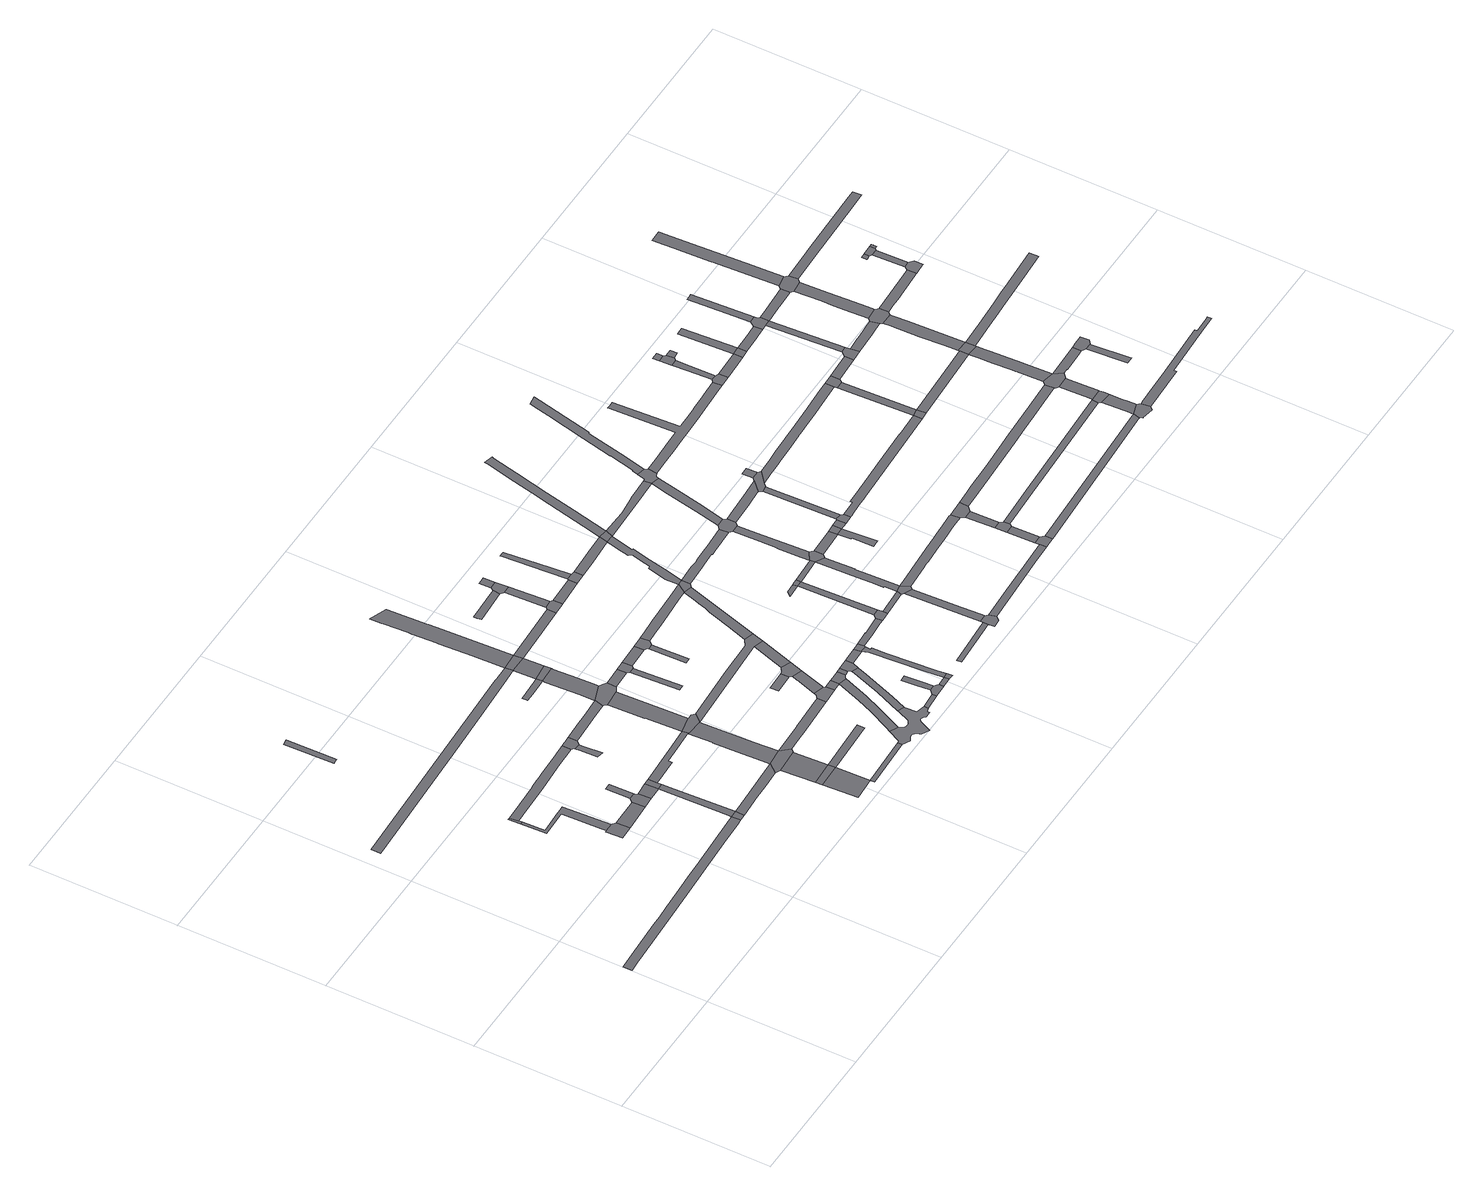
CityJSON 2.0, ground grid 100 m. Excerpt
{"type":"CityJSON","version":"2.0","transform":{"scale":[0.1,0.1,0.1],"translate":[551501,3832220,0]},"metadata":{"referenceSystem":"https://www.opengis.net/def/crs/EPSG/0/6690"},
"CityObjects":{
"road1":{"type":"Road","attributes":{"RoadStructureAttribute.sectionType":"1"},"geometry":[{"type":"MultiSurface","lod":"1","boundaries":[[[0,1,2,3,4,5,6,7,8,9,10,11,12,13,14,15,16,17,18,19,20,21,22]]]}]},
"road2":{"type":"Road","geometry":[{"type":"MultiSurface","lod":"1","boundaries":[[[23,24,25,26,27,28]]]}]},
"road3":{"type":"Road","attributes":{"RoadStructureAttribute.sectionType":"1"},"geometry":[{"type":"MultiSurface","lod":"1","boundaries":[[[29,30,31,32,26,25,33,34,35,36,37,38]]]}]},
"road4":{"type":"Road","geometry":[{"type":"MultiSurface","lod":"1","boundaries":[[[37,39,40,41,42,43,44,45,38]]]}]},
"road5":{"type":"Road","attributes":{"RoadStructureAttribute.sectionType":"1"},"geometry":[{"type":"MultiSurface","lod":"1","boundaries":[[[46,44,43,47]]]}]},
"road6":{"type":"Road","attributes":{"RoadStructureAttribute.sectionType":"1"},"geometry":[{"type":"MultiSurface","lod":"1","boundaries":[[[48,49,50,51,52]]]}]},
"road7":{"type":"Road","attributes":{"RoadStructureAttribute.sectionType":"1"},"geometry":[{"type":"MultiSurface","lod":"1","boundaries":[[[53,54,55,56,57,58,59,60,61,62,63,64,65,66,23,28,67,68,69,70,71,72]]]}]},
"road8":{"type":"Road","geometry":[{"type":"MultiSurface","lod":"1","boundaries":[[[73,74,46,47,75,76,77,78]]]}]},
"road9":{"type":"Road","geometry":[{"type":"MultiSurface","lod":"1","boundaries":[[[79,0,22,80]]]}]},
"road10":{"type":"Road","geometry":[{"type":"MultiSurface","lod":"1","boundaries":[[[81,82,83,73,78]]]}]},
"road11":{"type":"Road","attributes":{"RoadStructureAttribute.sectionType":"1"},"geometry":[{"type":"MultiSurface","lod":"1","boundaries":[[[84,85,86,87,88,89,90,91,92,93,94]]]}]},
"road12":{"type":"Road","attributes":{"RoadStructureAttribute.sectionType":"1"},"geometry":[{"type":"MultiSurface","lod":"1","boundaries":[[[95,96,97,98,0,79]]]}]},
"road13":{"type":"Road","attributes":{"RoadStructureAttribute.sectionType":"1"},"geometry":[{"type":"MultiSurface","lod":"1","boundaries":[[[99,76,75,97]]]}]},
"road14":{"type":"Road","geometry":[{"type":"MultiSurface","lod":"1","boundaries":[[[100,99,97,96,101,102]]]}]},
"road15":{"type":"Road","attributes":{"RoadStructureAttribute.sectionType":"1"},"geometry":[{"type":"MultiSurface","lod":"1","boundaries":[[[103,104,105,106,107,108,79,80,109,110,111]]]}]},
"road16":{"type":"Road","geometry":[{"type":"MultiSurface","lod":"1","boundaries":[[[112,113,114,115,116,117,118,119,120]]]}]},
"road17":{"type":"Road","geometry":[{"type":"MultiSurface","lod":"1","boundaries":[[[121,122,123,124,53,72,125,112,120,126]]]}]},
"road18":{"type":"Road","attributes":{"RoadStructureAttribute.sectionType":"1"},"geometry":[{"type":"MultiSurface","lod":"1","boundaries":[[[127,128,100,102,129,130,131,132]]]}]},
"road19":{"type":"Road","attributes":{"RoadStructureAttribute.sectionType":"1"},"geometry":[{"type":"MultiSurface","lod":"1","boundaries":[[[133,134,135,136,137]]]}]},
"road20":{"type":"Road","geometry":[{"type":"MultiSurface","lod":"1","boundaries":[[[138,139,134,133]]]}]},
"road21":{"type":"Road","attributes":{"RoadStructureAttribute.sectionType":"1"},"geometry":[{"type":"MultiSurface","lod":"1","boundaries":[[[140,141,139,138]]]}]},
"road22":{"type":"Road","geometry":[{"type":"MultiSurface","lod":"1","boundaries":[[[142,103,111,143,141,140,144]]]}]},
"road23":{"type":"Road","attributes":{"RoadStructureAttribute.sectionType":"1"},"geometry":[{"type":"MultiSurface","lod":"1","boundaries":[[[145,146,147,148,149,121,126,150,151,152]]]}]},
"road24":{"type":"Road","attributes":{"RoadStructureAttribute.sectionType":"1"},"geometry":[{"type":"MultiSurface","lod":"1","boundaries":[[[153,154,155,156,157,158,103,142,159,160]]]}]},
"road25":{"type":"Road","attributes":{"RoadStructureAttribute.sectionType":"1"},"geometry":[{"type":"MultiSurface","lod":"1","boundaries":[[[161,137,162,163]]]}]},
"road26":{"type":"Road","geometry":[{"type":"MultiSurface","lod":"1","boundaries":[[[164,165,166,127,132,153,160,167]]]}]},
"road27":{"type":"Road","attributes":{"RoadStructureAttribute.sectionType":"1"},"geometry":[{"type":"MultiSurface","lod":"1","boundaries":[[[168,169,138,133]]]}]},
"road28":{"type":"Road","attributes":{"RoadStructureAttribute.sectionType":"1"},"geometry":[{"type":"MultiSurface","lod":"1","boundaries":[[[170,171,172,173,174,175,176,177,127,166]]]}]},
"road29":{"type":"Road","geometry":[{"type":"MultiSurface","lod":"1","boundaries":[[[178,179,180,181,182,183,184,185,186,187,188]]]}]},
"road30":{"type":"Road","geometry":[{"type":"MultiSurface","lod":"1","boundaries":[[[189,190,145,152,191,192,174,173,193,194,195,196]]]}]},
"road31":{"type":"Road","attributes":{"RoadStructureAttribute.sectionType":"1"},"geometry":[{"type":"MultiSurface","lod":"1","boundaries":[[[197,198,199,200,142,144,201,202,203,204]]]}]},
"road32":{"type":"Road","attributes":{"RoadStructureAttribute.sectionType":"1"},"geometry":[{"type":"MultiSurface","lod":"1","boundaries":[[[205,206,207,208,209,188,210,211,212,145,190]]]}]},
"road33":{"type":"Road","geometry":[{"type":"MultiSurface","lod":"1","boundaries":[[[213,178,188,209]]]}]},
"road34":{"type":"Road","attributes":{"RoadStructureAttribute.sectionType":"1"},"geometry":[{"type":"MultiSurface","lod":"1","boundaries":[[[93,214,215,178,213,216,217,218]]]}]},
"road35":{"type":"Road","geometry":[{"type":"MultiSurface","lod":"1","boundaries":[[[219,94,93,218]]]}]},
"road36":{"type":"Road","attributes":{"RoadStructureAttribute.sectionType":"1"},"geometry":[{"type":"MultiSurface","lod":"1","boundaries":[[[220,221,196,195,222]]]}]},
"road37":{"type":"Road","geometry":[{"type":"MultiSurface","lod":"1","boundaries":[[[223,224,225,226,227,228,229,230,231,232,233,234,235,236,161,163,237,238,239,240,241,242,243,244,245,246,247,248,249,250,251,252,253,254,255,256,257,258,259,260,261,262,263,264,265,266,267,268,269,270]]]}]},
"road38":{"type":"Road","attributes":{"RoadStructureAttribute.sectionType":"1"},"geometry":[{"type":"MultiSurface","lod":"1","boundaries":[[[271,272,273,274,275]]]}]},
"road39":{"type":"Road","geometry":[{"type":"MultiSurface","lod":"1","boundaries":[[[276,277,220,222,275,274,278]]]}]},
"road40":{"type":"Road","attributes":{"RoadStructureAttribute.sectionType":"1"},"geometry":[{"type":"MultiSurface","lod":"1","boundaries":[[[279,280,281,282,283,284,285,286,287,288,289,290,94,219,291,292,293,294,295]]]}]},
"road41":{"type":"Road","attributes":{"RoadStructureAttribute.sectionType":"1"},"geometry":[{"type":"MultiSurface","lod":"1","boundaries":[[[296,297,298,299,235,234,300,301,302,303]]]}]},
"road42":{"type":"Road","attributes":{"RoadStructureAttribute.sectionType":"1"},"geometry":[{"type":"MultiSurface","lod":"1","boundaries":[[[304,305,306,167,160,307,308,309]]]}]},
"road43":{"type":"Road","geometry":[{"type":"MultiSurface","lod":"1","boundaries":[[[310,311,197,204,312,313,314]]]}]},
"road44":{"type":"Road","geometry":[{"type":"MultiSurface","lod":"1","boundaries":[[[315,316,317,318]]]}]},
"road45":{"type":"Road","attributes":{"RoadStructureAttribute.sectionType":"1"},"geometry":[{"type":"MultiSurface","lod":"1","boundaries":[[[319,276,278,320]]]}]},
"road46":{"type":"Road","attributes":{"RoadStructureAttribute.sectionType":"1"},"geometry":[{"type":"MultiSurface","lod":"1","boundaries":[[[321,322,323,324,310,314,325,326]]]}]},
"road47":{"type":"Road","attributes":{"RoadStructureAttribute.sectionType":"1"},"geometry":[{"type":"MultiSurface","lod":"1","boundaries":[[[327,313,312,296]]]}]},
"road48":{"type":"Road","geometry":[{"type":"MultiSurface","lod":"1","boundaries":[[[328,267,266,329]]]}]},
"road49":{"type":"Road","attributes":{"RoadStructureAttribute.sectionType":"1"},"geometry":[{"type":"MultiSurface","lod":"1","boundaries":[[[330,331,332,219,218,333,334,335,336,337]]]}]},
"road50":{"type":"Road","attributes":{"RoadStructureAttribute.sectionType":"1"},"geometry":[{"type":"MultiSurface","lod":"1","boundaries":[[[338,339,223,270,340,341,342]]]}]},
"road51":{"type":"Road","attributes":{"RoadStructureAttribute.sectionType":"1"},"geometry":[{"type":"MultiSurface","lod":"1","boundaries":[[[343,344,345,346,347]]]}]},
"road52":{"type":"Road","geometry":[{"type":"MultiSurface","lod":"1","boundaries":[[[348,349,327,296,303,350,351,352,353]]]}]},
"road53":{"type":"Road","geometry":[{"type":"MultiSurface","lod":"1","boundaries":[[[354,355,315,318,321,326,356]]]}]},
"road54":{"type":"Road","geometry":[{"type":"MultiSurface","lod":"1","boundaries":[[[357,358,319,320,359,347,346,360]]]}]},
"road55":{"type":"Road","geometry":[{"type":"MultiSurface","lod":"1","boundaries":[[[361,362,328,329,363,364]]]}]},
"road56":{"type":"Road","attributes":{"RoadStructureAttribute.sectionType":"1"},"geometry":[{"type":"MultiSurface","lod":"1","boundaries":[[[365,348,353,366]]]}]},
"road57":{"type":"Road","geometry":[{"type":"MultiSurface","lod":"1","boundaries":[[[367,368,369,370,362,361]]]}]},
"road58":{"type":"Road","geometry":[{"type":"MultiSurface","lod":"1","boundaries":[[[307,371,354,356,308]]]}]},
"road59":{"type":"Road","geometry":[{"type":"MultiSurface","lod":"1","boundaries":[[[372,373,365,366,374,375,376,377,378,338,342,379]]]}]},
"road60":{"type":"Road","attributes":{"RoadStructureAttribute.sectionType":"1"},"geometry":[{"type":"MultiSurface","lod":"1","boundaries":[[[380,364,363,381]]]}]},
"road61":{"type":"Road","attributes":{"RoadStructureAttribute.sectionType":"1"},"geometry":[{"type":"MultiSurface","lod":"1","boundaries":[[[382,383,384,385,386]]]}]},
"road62":{"type":"Road","geometry":[{"type":"MultiSurface","lod":"1","boundaries":[[[387,380,381,388]]]}]},
"road63":{"type":"Road","geometry":[{"type":"MultiSurface","lod":"1","boundaries":[[[389,390,330,337,391,392,393,394]]]}]},
"road64":{"type":"Road","attributes":{"RoadStructureAttribute.sectionType":"1"},"geometry":[{"type":"MultiSurface","lod":"1","boundaries":[[[395,396,372,379,397,398,399,400]]]}]},
"road65":{"type":"Road","attributes":{"RoadStructureAttribute.sectionType":"1"},"geometry":[{"type":"MultiSurface","lod":"1","boundaries":[[[400,401,402,380,387,403,404,405,406,407]]]}]},
"road66":{"type":"Road","attributes":{"RoadStructureAttribute.sectionType":"1"},"geometry":[{"type":"MultiSurface","lod":"1","boundaries":[[[408,409,390,389]]]}]},
"road67":{"type":"Road","geometry":[{"type":"MultiSurface","lod":"1","boundaries":[[[410,411,382,386,409,408]]]}]},
"road68":{"type":"Road","geometry":[{"type":"MultiSurface","lod":"1","boundaries":[[[412,413,395,400,407,414]]]}]},
"road69":{"type":"Road","attributes":{"RoadStructureAttribute.sectionType":"1"},"geometry":[{"type":"MultiSurface","lod":"1","boundaries":[[[415,416,417,418,419,420,357,360,421,422,423,424,425]]]}]},
"road70":{"type":"Road","geometry":[{"type":"MultiSurface","lod":"1","boundaries":[[[426,427,428,411,410]]]}]},
"road71":{"type":"Road","attributes":{"RoadStructureAttribute.sectionType":"1"},"geometry":[{"type":"MultiSurface","lod":"1","boundaries":[[[429,430,394,393,431,432]]]}]},
"road72":{"type":"Road","attributes":{"RoadStructureAttribute.sectionType":"1"},"geometry":[{"type":"MultiSurface","lod":"1","boundaries":[[[433,434,435,436,437,438,439,304,309,440]]]}]},
"road73":{"type":"Road","attributes":{"RoadStructureAttribute.sectionType":"1"},"geometry":[{"type":"MultiSurface","lod":"1","boundaries":[[[441,442,443,444,412,414,445,446,447]]]}]},
"road74":{"type":"Road","geometry":[{"type":"MultiSurface","lod":"1","boundaries":[[[448,429,432,449,450,451]]]}]},
"road75":{"type":"Road","attributes":{"RoadStructureAttribute.sectionType":"1"},"geometry":[{"type":"MultiSurface","lod":"1","boundaries":[[[452,453,454,455]]]}]},
"road76":{"type":"Road","attributes":{"RoadStructureAttribute.sectionType":"1"},"geometry":[{"type":"MultiSurface","lod":"1","boundaries":[[[456,457,458,459,460,461,448,451]]]}]},
"road77":{"type":"Road","geometry":[{"type":"MultiSurface","lod":"1","boundaries":[[[462,415,425,433,440,463]]]}]},
"road78":{"type":"Road","geometry":[{"type":"MultiSurface","lod":"1","boundaries":[[[464,465,441,447,466,467]]]}]},
"road79":{"type":"Road","attributes":{"RoadStructureAttribute.sectionType":"1"},"geometry":[{"type":"MultiSurface","lod":"1","boundaries":[[[468,469,470,465,464]]]}]},
"road80":{"type":"Road","geometry":[{"type":"MultiSurface","lod":"1","boundaries":[[[471,472,473,474,470]]]}]},
"road81":{"type":"Road","attributes":{"RoadStructureAttribute.sectionType":"1"},"geometry":[{"type":"MultiSurface","lod":"1","boundaries":[[[475,476,450,449,477,478]]]}]},
"road82":{"type":"Road","geometry":[{"type":"MultiSurface","lod":"1","boundaries":[[[479,480,452,455,481,482,483,484]]]}]},
"road83":{"type":"Road","attributes":{"RoadStructureAttribute.sectionType":"1"},"geometry":[{"type":"MultiSurface","lod":"1","boundaries":[[[485,486,487,467,466,488]]]}]},
"road84":{"type":"Road","attributes":{"RoadStructureAttribute.sectionType":"1"},"geometry":[{"type":"MultiSurface","lod":"1","boundaries":[[[489,490,491,492,493,494,495,496,497,498,499,500,478,501,502,503,504,505,506,507,508,415,462]]]}]},
"road85":{"type":"Road","geometry":[{"type":"MultiSurface","lod":"1","boundaries":[[[509,510,471,470,469]]]}]},
"road86":{"type":"Road","attributes":{"RoadStructureAttribute.sectionType":"1"},"geometry":[{"type":"MultiSurface","lod":"1","boundaries":[[[511,480,479,512,513,514,515,516]]]}]},
"road87":{"type":"Road","geometry":[{"type":"MultiSurface","lod":"1","boundaries":[[[517,485,488,511,516,518]]]}]},
"road88":{"type":"Road","attributes":{"RoadStructureAttribute.sectionType":"1"},"geometry":[{"type":"MultiSurface","lod":"1","boundaries":[[[519,520,521,522,523,524,525,462,463,526,527,528,529,530,531]]]}]},
"road89":{"type":"Road","attributes":{"RoadStructureAttribute.sectionType":"1"},"geometry":[{"type":"MultiSurface","lod":"1","boundaries":[[[532,509,469,533]]]}]},
"road90":{"type":"Road","geometry":[{"type":"MultiSurface","lod":"1","boundaries":[[[475,478,500,534]]]}]},
"road91":{"type":"Road","attributes":{"RoadStructureAttribute.sectionType":"1"},"geometry":[{"type":"MultiSurface","lod":"1","boundaries":[[[533,535,536,537,538,539,485,517,540,541,542,543]]]}]},
"road92":{"type":"Road","geometry":[{"type":"MultiSurface","lod":"1","boundaries":[[[544,545,532,533,543,546,547]]]}]},
"road93":{"type":"Road","attributes":{"RoadStructureAttribute.sectionType":"1"},"geometry":[{"type":"MultiSurface","lod":"1","boundaries":[[[548,549,550,551,552,553,554,555,556,545,544]]]}]},
"road94":{"type":"Road","attributes":{"RoadStructureAttribute.sectionType":"1"},"geometry":[{"type":"MultiSurface","lod":"1","boundaries":[[[557,558,559,560,484,483,561,562]]]}]},
"road95":{"type":"Road","attributes":{"RoadStructureAttribute.sectionType":"1"},"geometry":[{"type":"MultiSurface","lod":"1","boundaries":[[[563,564,565,566,567,568,569,570,475,534,571,572,573,574,575,576]]]}]},
"road96":{"type":"Road","attributes":{"RoadStructureAttribute.sectionType":"1"},"geometry":[{"type":"MultiSurface","lod":"1","boundaries":[[[577,547,546,578,579]]]}]},
"road97":{"type":"Road","geometry":[{"type":"MultiSurface","lod":"1","boundaries":[[[580,581,582,583,519,531,551,550,584,585]]]}]},
"road98":{"type":"Road","attributes":{"RoadStructureAttribute.sectionType":"1"},"geometry":[{"type":"MultiSurface","lod":"1","boundaries":[[[586,587,588,589,590,534,500,591,592]]]}]},
"road99":{"type":"Road","attributes":{"RoadStructureAttribute.sectionType":"1"},"geometry":[{"type":"MultiSurface","lod":"1","boundaries":[[[593,594,595,596,597,598,599,600,601,602,603,604,517,518,605,606,607,608,609,610,611,612,613]]]}]},
"road100":{"type":"Road","geometry":[{"type":"MultiSurface","lod":"1","boundaries":[[[614,615,616,617,618,619,620,579]]]}]},
"road101":{"type":"Road","geometry":[{"type":"MultiSurface","lod":"1","boundaries":[[[621,577,579,620]]]}]},
"road102":{"type":"Road","attributes":{"RoadStructureAttribute.sectionType":"1"},"geometry":[{"type":"MultiSurface","lod":"1","boundaries":[[[592,622,623,581,580,624,625,626]]]}]},
"road103":{"type":"Road","attributes":{"RoadStructureAttribute.sectionType":"1"},"geometry":[{"type":"MultiSurface","lod":"1","boundaries":[[[627,621,620,628,629]]]}]},
"road104":{"type":"Road","geometry":[{"type":"MultiSurface","lod":"1","boundaries":[[[630,627,629,631,632,633]]]}]},
"road105":{"type":"Road","attributes":{"RoadStructureAttribute.sectionType":"1"},"geometry":[{"type":"MultiSurface","lod":"1","boundaries":[[[634,635,636,585,584,637,638,639]]]}]},
"road106":{"type":"Road","attributes":{"RoadStructureAttribute.sectionType":"1"},"geometry":[{"type":"MultiSurface","lod":"1","boundaries":[[[640,641,630,633]]]}]},
"road107":{"type":"Road","geometry":[{"type":"MultiSurface","lod":"1","boundaries":[[[642,643,644,645,586,592,626,646,647,648,649]]]}]},
"road108":{"type":"Road","geometry":[{"type":"MultiSurface","lod":"1","boundaries":[[[650,651,557,562,652,653,654]]]}]},
"road109":{"type":"Road","attributes":{"RoadStructureAttribute.sectionType":"1"},"geometry":[{"type":"MultiSurface","lod":"1","boundaries":[[[655,656,651,650]]]}]},
"road110":{"type":"Road","geometry":[{"type":"MultiSurface","lod":"1","boundaries":[[[657,658,656,655,659,660]]]}]},
"road111":{"type":"Road","attributes":{"RoadStructureAttribute.sectionType":"1"},"geometry":[{"type":"MultiSurface","lod":"1","boundaries":[[[661,658,657,662]]]}]},
"road112":{"type":"Road","geometry":[{"type":"MultiSurface","lod":"1","boundaries":[[[663,634,639,641,640,664,665,666]]]}]},
"road113":{"type":"Road","geometry":[{"type":"MultiSurface","lod":"1","boundaries":[[[667,593,613,661,662,668,669,670]]]}]},
"road114":{"type":"Road","geometry":[{"type":"MultiSurface","lod":"1","boundaries":[[[671,672,663,666]]]}]},
"road115":{"type":"Road","attributes":{"RoadStructureAttribute.sectionType":"1"},"geometry":[{"type":"MultiSurface","lod":"1","boundaries":[[[673,674,675,676,677,678,679,680,681,682,683,684,685,686,642,649]]]}]},
"road116":{"type":"Road","attributes":{"RoadStructureAttribute.sectionType":"1"},"geometry":[{"type":"MultiSurface","lod":"1","boundaries":[[[687,688,689,690,691,692,693,694,695,696,632,631,697,698,699,700,701,702]]]}]},
"road117":{"type":"Road","attributes":{"RoadStructureAttribute.sectionType":"1"},"geometry":[{"type":"MultiSurface","lod":"1","boundaries":[[[703,704,705,706,707,708,709,710,711,712,713,714,715,716,717,718,719,648,647,720,721,722,723,724,725,726,727,728]]]}]},
"road118":{"type":"Road","attributes":{"RoadStructureAttribute.sectionType":"1"},"geometry":[{"type":"MultiSurface","lod":"1","boundaries":[[[729,730,731,732,733,734,735,736,737,738,665,664,739,740,741,742,743,744,745,746,747,748,749,750,751,752,753]]]}]},
"road119":{"type":"Road","attributes":{"RoadStructureAttribute.sectionType":"1"},"geometry":[{"type":"MultiSurface","lod":"1","boundaries":[[[754,654,653,755]]]}]},
"road120":{"type":"Road","attributes":{"RoadStructureAttribute.sectionType":"1"},"geometry":[{"type":"MultiSurface","lod":"1","boundaries":[[[756,757,660,659,758,759]]]}]},
"road121":{"type":"Road","attributes":{"RoadStructureAttribute.sectionType":"1"},"geometry":[{"type":"MultiSurface","lod":"1","boundaries":[[[760,761,762,763,764,765,766,767,768,667,670,769,770,771,772,773,774,775,776]]]}]},
"road122":{"type":"Road","geometry":[{"type":"MultiSurface","lod":"1","boundaries":[[[777,687,702,778]]]}]},
"road123":{"type":"Road","geometry":[{"type":"MultiSurface","lod":"1","boundaries":[[[779,728,727,780,781,782,783,784]]]}]},
"road124":{"type":"Road","attributes":{"RoadStructureAttribute.sectionType":"1"},"geometry":[{"type":"MultiSurface","lod":"1","boundaries":[[[785,786,787,788,779,784]]]}]},
"road125":{"type":"Road","attributes":{"RoadStructureAttribute.sectionType":"1"},"geometry":[{"type":"MultiSurface","lod":"1","boundaries":[[[789,790,687,777]]]}]},
"road126":{"type":"Road","geometry":[{"type":"MultiSurface","lod":"1","boundaries":[[[791,792,787,786,793,794]]]}]},
"road127":{"type":"Road","attributes":{"RoadStructureAttribute.sectionType":"1"},"geometry":[{"type":"MultiSurface","lod":"1","boundaries":[[[795,796,792,791]]]}]},
"road128":{"type":"Road","attributes":{"RoadStructureAttribute.sectionType":"1"},"geometry":[{"type":"MultiSurface","lod":"1","boundaries":[[[797,798,783,782,799,800]]]}]},
"road129":{"type":"Road","geometry":[{"type":"MultiSurface","lod":"1","boundaries":[[[801,729,753,790,789,802]]]}]},
"road130":{"type":"Road","geometry":[{"type":"MultiSurface","lod":"1","boundaries":[[[803,804,794,793]]]}]},
"road131":{"type":"Road","geometry":[{"type":"MultiSurface","lod":"1","boundaries":[[[805,797,800,806]]]}]},
"road132":{"type":"Road","attributes":{"RoadStructureAttribute.sectionType":"1"},"geometry":[{"type":"MultiSurface","lod":"1","boundaries":[[[807,808,801,802,809,810]]]}]},
"road133":{"type":"Road","attributes":{"RoadStructureAttribute.sectionType":"1"},"geometry":[{"type":"MultiSurface","lod":"1","boundaries":[[[811,812,777,778,813]]]}]},
"road134":{"type":"Road","attributes":{"RoadStructureAttribute.sectionType":"1"},"geometry":[{"type":"MultiSurface","lod":"1","boundaries":[[[814,815,816,797,805]]]}]},
"road135":{"type":"Road","geometry":[{"type":"MultiSurface","lod":"1","boundaries":[[[817,818,754,755,819,820,821,822,823,824,825,826]]]}]},
"road136":{"type":"Road","attributes":{"RoadStructureAttribute.sectionType":"1"},"geometry":[{"type":"MultiSurface","lod":"1","boundaries":[[[827,828,829,830,754,818,831,832,833]]]}]},
"road137":{"type":"Road","geometry":[{"type":"MultiSurface","lod":"1","boundaries":[[[834,835,836,756,759,827,833]]]}]},
"road138":{"type":"Road","attributes":{"RoadStructureAttribute.sectionType":"1"},"geometry":[{"type":"MultiSurface","lod":"1","boundaries":[[[837,838,839,805,806,840,841]]]}]},
"road139":{"type":"Road","geometry":[{"type":"MultiSurface","lod":"1","boundaries":[[[842,843,807,810,844,845]]]}]},
"road140":{"type":"Road","attributes":{"RoadStructureAttribute.sectionType":"1"},"geometry":[{"type":"MultiSurface","lod":"1","boundaries":[[[846,847,848,849,850,851,836,835]]]}]},
"road141":{"type":"Road","geometry":[{"type":"MultiSurface","lod":"1","boundaries":[[[852,853,760,776,854,849,848,855,856,857,858,859]]]}]},
"road142":{"type":"Road","attributes":{"RoadStructureAttribute.sectionType":"1"},"geometry":[{"type":"MultiSurface","lod":"1","boundaries":[[[860,861,843,842]]]}]},
"road143":{"type":"Road","geometry":[{"type":"MultiSurface","lod":"1","boundaries":[[[862,863,864,837,841,861,860,865]]]}]},
"road144":{"type":"Road","attributes":{"RoadStructureAttribute.sectionType":"1"},"geometry":[{"type":"MultiSurface","lod":"1","boundaries":[[[813,866,867,868,869,870,871,872,873,852,859,874,875,876,877,878]]]}]},
"road145":{"type":"Road","attributes":{"RoadStructureAttribute.sectionType":"1"},"geometry":[{"type":"MultiSurface","lod":"1","boundaries":[[[879,880,881,882,845,844,883,884]]]}]},
"road146":{"type":"Road","attributes":{"RoadStructureAttribute.sectionType":"1"},"geometry":[{"type":"MultiSurface","lod":"1","boundaries":[[[885,886,887,864,863]]]}]},
"road147":{"type":"Road","geometry":[{"type":"MultiSurface","lod":"1","boundaries":[[[888,811,813,878,889,890]]]}]},
"road148":{"type":"Road","attributes":{"RoadStructureAttribute.sectionType":"1"},"geometry":[{"type":"MultiSurface","lod":"1","boundaries":[[[891,859,858,892,893,894,895]]]}]},
"road149":{"type":"Road","attributes":{"RoadStructureAttribute.sectionType":"1"},"geometry":[{"type":"MultiSurface","lod":"1","boundaries":[[[896,897,898,899,900,901,888,890,902,903,904,905,906]]]}]},
"road150":{"type":"Road","attributes":{"RoadStructureAttribute.sectionType":"1"},"geometry":[{"type":"MultiSurface","lod":"1","boundaries":[[[907,908,865,860,909,910,911]]]}]},
"road151":{"type":"Road","geometry":[{"type":"MultiSurface","lod":"1","boundaries":[[[912,913,914,915,879,884,916,896,906,917,918,919,920]]]}]},
"road152":{"type":"Road","attributes":{"RoadStructureAttribute.sectionType":"1"},"geometry":[{"type":"MultiSurface","lod":"1","boundaries":[[[921,922,923,924,925,926]]]}]},
"road153":{"type":"Road","attributes":{"RoadStructureAttribute.sectionType":"1"},"geometry":[{"type":"MultiSurface","lod":"1","boundaries":[[[927,928,929,930,931,932,933,826,825,934,935,936,937,938,939,940,941,942]]]}]},
"road154":{"type":"Road","geometry":[{"type":"MultiSurface","lod":"1","boundaries":[[[943,944,945,891,895,921,926,946]]]}]},
"road155":{"type":"Road","attributes":{"RoadStructureAttribute.sectionType":"1"},"geometry":[{"type":"MultiSurface","lod":"1","boundaries":[[[947,948,949,950,951,952,953,954,914,913]]]}]},
"road156":{"type":"Road","geometry":[{"type":"MultiSurface","lod":"1","boundaries":[[[955,956,957,958,959,907,911,960,951,950,961,962,963]]]}]},
"road157":{"type":"Road","attributes":{"RoadStructureAttribute.sectionType":"1"},"geometry":[{"type":"MultiSurface","lod":"1","boundaries":[[[964,965,966,920,919,967,968,969,970,971,972]]]}]},
"road158":{"type":"Road","attributes":{"RoadStructureAttribute.sectionType":"1"},"geometry":[{"type":"MultiSurface","lod":"1","boundaries":[[[973,974,975,976,977,978,979,980,981,982,983,984,985,986,987,988,989,990,958,957]]]}]},
"road159":{"type":"Road","attributes":{"RoadStructureAttribute.sectionType":"1"},"geometry":[{"type":"MultiSurface","lod":"1","boundaries":[[[991,992,993,994,995,996,997,890,889,998,999,1000,1001,1002,1003,1004,1005]]]}]},
"road160":{"type":"Road","geometry":[{"type":"MultiSurface","lod":"1","boundaries":[[[1006,1007,964,972,1008,1009,1010]]]}]},
"road161":{"type":"Road","geometry":[{"type":"MultiSurface","lod":"1","boundaries":[[[1011,1012,1013,1014,1015,1016]]]}]},
"road162":{"type":"Road","attributes":{"RoadStructureAttribute.sectionType":"1"},"geometry":[{"type":"MultiSurface","lod":"1","boundaries":[[[1017,1007,1006,1018]]]}]},
"road163":{"type":"Road","attributes":{"RoadStructureAttribute.sectionType":"1"},"geometry":[{"type":"MultiSurface","lod":"1","boundaries":[[[1019,1020,1021,1022,1011,1016,1023,1017,1018,1024]]]}]},
"road164":{"type":"Road","geometry":[{"type":"MultiSurface","lod":"1","boundaries":[[[1025,1026,1027,1028,1029,1019,1024]]]}]},
"road165":{"type":"Road","attributes":{"RoadStructureAttribute.sectionType":"1"},"geometry":[{"type":"MultiSurface","lod":"1","boundaries":[[[1030,1031,1032,1033,1034,1035,963,962,1036,1037,1038,1039]]]}]}
},
"vertices":[
[1402,643,0],[1395,643,0],[1346,641,0],[1164,631,0],[1015,624,0],[933,619,0],[872,617,0],[695,607,0],[557,600,0],[473,595,0],[399,593,0],[148,579,0],[22,573,0],[5,572,0],[8,513,0],[75,516,0],[268,526,0],[470,536,0],[710,549,0],[954,561,0],[1187,573,0],[1368,582,0],[1406,584,0],
[741,1763,0],[729,1763,0],[734,1682,0],[751,1683,0],[751,1693,0],[750,1704,0],
[979,1544,0],[951,1542,0],[923,1541,0],[760,1532,0],[743,1511,0],[924,1518,0],[924,1510,0],[935,1253,0],[936,1223,0],[994,1223,0],
[930,1220,0],[927,1219,0],[926,1219,0],[931,1109,0],[1026,1113,0],[1022,1203,0],[994,1221,0],
[1214,1208,0],[1218,1122,0],
[624,2879,0],[642,2880,0],[660,2882,0],[651,3219,0],[612,3211,0],
[1414,1796,0],[1392,1795,0],[1383,1795,0],[1360,1794,0],[1359,1794,0],[1330,1792,0],[1263,1789,0],[1236,1788,0],[1182,1786,0],[1104,1781,0],[1092,1780,0],[1033,1777,0],[1030,1777,0],[873,1769,0],[851,1709,0],[987,1715,0],[1044,1718,0],[1243,1729,0],[1337,1733,0],[1417,1737,0],
[1237,1235,0],[1233,1231,0],[1298,1126,0],[1294,1213,0],[1279,1228,0],[1279,1232,0],
[1453,646,0],[1450,586,0],
[1275,1398,0],[1254,1398,0],[1232,1397,0],
[1705,2405,0],[1689,2407,0],[112,2334,0],[115,2270,0],[184,2273,0],[700,2299,0],[1030,2314,0],[1430,2334,0],[1690,2348,0],[1813,2355,0],[1809,2408,0],
[1433,1053,0],[1429,1131,0],[1388,1130,0],[1402,664,0],
[1383,1219,0],
[1424,1221,0],[1428,1142,0],[1427,1160,0],
[1895,669,0],[1890,669,0],[1876,668,0],[1772,662,0],[1740,660,0],[1572,652,0],[1618,595,0],[1707,599,0],[1845,606,0],
[1432,1716,0],[1434,1685,0],[1441,1572,0],[1462,1566,0],[1483,1560,0],[1483,1568,0],[1474,1687,0],[1472,1714,0],[1472,1715,0],
[1494,1800,0],[1465,1799,0],[1452,1798,0],[1444,1798,0],[1432,1722,0],[1497,1741,0],
[1869,1246,0],[1701,1238,0],[1620,1170,0],[1619,1197,0],[1701,1202,0],[1876,1211,0],
[2059,320,0],[1895,314,0],[1903,185,0],[1909,84,0],[2069,93,0],
[2057,370,0],[1892,360,0],
[2044,599,0],[1879,588,0],
[2011,677,0],[1875,590,0],[2065,621,0],
[1838,1816,0],[1695,1810,0],[1652,1808,0],[1628,1807,0],[1511,1801,0],[1631,1748,0],[1696,1751,0],[1822,1756,0],
[1876,1204,0],[1872,1204,0],[1879,1046,0],[1877,1046,0],[1884,849,0],[1892,720,0],[2002,847,0],[1985,1198,0],
[2416,110,0],[2070,64,0],[2418,81,0],
[2014,1269,0],[1983,1271,0],[1981,1271,0],[2033,1252,0],
[2429,339,0],[2426,388,0],
[1975,1423,0],[1962,1721,0],[1960,1744,0],[1961,1745,0],[1843,1735,0],[1844,1717,0],[1855,1492,0],[1857,1493,0],
[1821,2204,0],[1819,2204,0],[1794,2202,0],[1691,2197,0],[1639,2194,0],[1640,2176,0],[1641,2157,0],[1692,2159,0],[1812,2163,0],[1821,2163,0],[1823,2164,0],
[1983,1839,0],[1955,1859,0],[1826,1752,0],[1838,1740,0],[1981,1757,0],[1983,1759,0],[1997,1767,0],[1999,1827,0],
[2499,701,0],[2431,698,0],[2239,688,0],[2231,688,0],[2146,625,0],[2215,628,0],[2463,640,0],[2502,642,0],
[1954,1859,0],[1952,1892,0],[1945,2047,0],[1939,2159,0],[1939,2170,0],[1823,2146,0],[1834,1913,0],[1838,1822,0],
[1936,2218,0],
[1813,2348,0],[1817,2288,0],[1933,2289,0],[1929,2346,0],[1928,2356,0],
[1925,2416,0],
[2126,1833,0],[2023,1828,0],[2129,1773,0],
[2648,242,0],[2644,231,0],[2607,149,0],[2592,138,0],[2591,137,0],[2580,133,0],[2569,132,0],[2558,134,0],[2548,140,0],[2537,154,0],[2536,156,0],[2528,171,0],[2477,197,0],[2433,111,0],[2468,55,0],[2483,63,0],[2492,68,0],[2494,69,0],[2504,72,0],[2514,72,0],[2524,69,0],[2531,64,0],[2539,56,0],[2545,47,0],[2545,45,0],[2547,36,0],[2550,24,0],[2601,1,0],[2638,80,0],[2643,86,0],[2645,88,0],[2649,91,0],[2655,92,0],[2657,92,0],[2663,92,0],[2669,90,0],[2674,87,0],[2678,84,0],[2684,78,0],[2687,73,0],[2687,71,0],[2730,73,0],[2729,89,0],[2755,98,0],[2755,127,0],[2706,139,0],[2697,139,0],[2690,223,0],
[2161,1432,0],[2180,1434,0],[2198,1435,0],[2180,1759,0],[2143,1756,0],
[2191,1837,0],[2178,1836,0],[2195,1773,0],
[1764,3295,0],[1765,3270,0],[1769,3218,0],[1770,3205,0],[1779,3045,0],[1780,3017,0],[1780,3016,0],[1788,2858,0],[1788,2857,0],[1789,2844,0],[1800,2622,0],[1808,2426,0],[1914,2633,0],[1899,2922,0],[1896,2978,0],[1896,2979,0],[1883,3254,0],
[2670,651,0],[2608,483,0],[2562,376,0],[2494,230,0],[2545,205,0],[2614,352,0],[2661,462,0],[2725,635,0],
[2715,1312,0],[2667,1281,0],[2434,1275,0],[2691,1235,0],[2754,1216,0],[2778,1293,0],
[2529,738,0],[2524,721,0],[2611,648,0],[2608,705,0],[2598,716,0],
[2570,988,0],[2439,981,0],[2443,926,0],[2573,933,0],
[2342,1844,0],[2346,1778,0],
[2587,917,0],[2576,882,0],[2575,880,0],[2575,879,0],[2603,731,0],[2655,895,0],
[2668,707,0],
[2866,135,0],[2867,105,0],
[2351,2438,0],[2200,2430,0],[1926,2416,0],[1958,2358,0],[2097,2364,0],[2115,2365,0],[2250,2372,0],[2354,2377,0],
[2796,636,0],[2721,418,0],[2735,330,0],[2817,551,0],[2841,619,0],
[2374,1512,0],[2393,1512,0],[2411,1513,0],[2401,1759,0],[2364,1757,0],
[2752,710,0],[2737,709,0],[2728,639,0],[2734,647,0],[2743,653,0],[2752,655,0],
[2618,1010,0],[2587,989,0],[2683,984,0],
[2420,1848,0],[2410,1848,0],[2363,1770,0],[2424,1788,0],
[2932,164,0],[2892,161,0],[2959,110,0],[2957,141,0],
[2782,712,0],[2785,658,0],
[2926,248,0],[2917,354,0],[2877,350,0],[2886,245,0],
[2636,1066,0],
[2856,715,0],[2833,715,0],[2791,656,0],[2794,653,0],[2796,648,0],[2796,645,0],[2796,638,0],[2858,665,0],
[3023,145,0],[3025,114,0],
[2330,2789,0],[2083,2779,0],[2085,2754,0],[2087,2728,0],[2324,2741,0],
[3059,149,0],[3063,112,0],
[2418,2455,0],[2364,2451,0],[2410,2380,0],[2437,2381,0],[2438,2381,0],[2433,2442,0],
[2959,720,0],[2873,716,0],[2866,666,0],[2961,670,0],[2961,671,0],[2968,672,0],
[2983,629,0],[3009,276,0],[3052,215,0],[3026,538,0],[3021,634,0],[3011,634,0],[3013,669,0],
[2401,2725,0],[2350,2722,0],
[2395,2812,0],[2342,2809,0],
[3011,723,0],[2998,722,0],[3014,681,0],
[2915,1875,0],[2804,1869,0],[2664,1862,0],[2577,1857,0],[2475,1851,0],[2474,1851,0],[2483,1791,0],[2560,1796,0],[2654,1801,0],[2798,1810,0],[2874,1814,0],
[2390,2891,0],[2365,2890,0],[2340,2889,0],
[2627,2451,0],[2617,2451,0],[2581,2389,0],[2625,2391,0],
[2874,1813,0],[2845,1720,0],[2838,1695,0],[2822,1639,0],[2806,1602,0],[2795,1569,0],[2758,1451,0],[2932,1800,0],
[3249,736,0],[3123,727,0],[3111,726,0],[3111,730,0],[3124,687,0],[3219,692,0],[3251,693,0],
[2631,2461,0],[2701,2395,0],[2698,2456,0],[2674,2459,0],
[3532,174,0],[3182,153,0],[3184,121,0],[3534,142,0],
[2662,2597,0],[2635,2896,0],[2617,2896,0],[2600,2896,0],[2600,2895,0],[2622,2593,0],
[2953,1877,0],[2953,1819,0],
[3313,761,0],[3269,758,0],[3317,697,0],[3316,730,0],
[3310,798,0],[3291,1266,0],[3251,1265,0],
[3245,1295,0],[3178,1292,0],[3167,1277,0],[3156,1262,0],
[3024,2472,0],[2883,2466,0],[2813,2400,0],[3011,2411,0],
[3584,196,0],[3531,193,0],[3536,101,0],[3590,104,0],[3612,132,0],[3604,179,0],
[3505,739,0],[3394,733,0],[3316,728,0],[3493,706,0],
[2983,2012,0],[3001,2092,0],[3008,2124,0],[3014,2147,0],[3036,2251,0],[3029,2253,0],[3030,2258,0],[3029,2259,0],[3034,2282,0],[3036,2281,0],[3040,2300,0],[3067,2412,0],[2988,2300,0],[2978,2250,0],[2991,2233,0],[2969,2132,0],[2963,2101,0],[2962,2096,0],[2941,2093,0],[2911,1964,0],
[3290,1298,0],[3267,1297,0],
[3508,695,0],[3584,200,0],[3583,224,0],[3579,338,0],[3578,348,0],[3563,672,0],
[3552,749,0],[3579,692,0],
[3429,1897,0],[3272,1889,0],[3242,1888,0],[3148,1883,0],[3124,1881,0],[3077,1882,0],[3014,1880,0],[3107,1828,0],[3133,1829,0],[3231,1834,0],[3230,1827,0],[3258,1829,0],[3433,1837,0],
[3471,1307,0],[3475,1277,0],
[3086,2464,0],
[3479,1152,0],[3487,1000,0],[3491,907,0],[3495,824,0],[3501,825,0],[3541,953,0],[3536,1045,0],[3541,1046,0],[3532,1245,0],
[3529,1347,0],[3471,1312,0],[3552,1267,0],[3551,1328,0],
[3523,1477,0],[3512,1696,0],[3507,1820,0],[3455,1818,0],[3463,1639,0],[3461,1640,0],[3466,1526,0],[3461,1526,0],[3468,1367,0],
[4258,213,0],[4056,201,0],[3950,196,0],[3829,191,0],[4109,159,0],[4261,166,0],
[3226,3364,0],[3220,3334,0],[3208,3283,0],[3187,3189,0],[3162,3079,0],[3144,2996,0],[3113,2860,0],[3053,2595,0],[3089,2477,0],[3140,2711,0],[3187,2922,0],[3241,3160,0],[3282,3334,0],[3285,3348,0],
[3735,1336,0],[3726,1275,0],[3737,1276,0],
[3510,1920,0],[3454,1919,0],[3445,1911,0],[3442,1908,0],[3526,1842,0],[3529,1902,0],
[3558,2481,0],[3396,2473,0],[3379,2471,0],[3272,2458,0],[3261,2457,0],[3367,2422,0],[3561,2428,0],
[4210,787,0],[4197,787,0],[4095,781,0],[4093,781,0],[4025,777,0],[3998,776,0],[3944,773,0],[3943,773,0],[3940,773,0],[3928,772,0],[3758,762,0],[3593,751,0],[3749,701,0],[3785,705,0],[3807,706,0],[3911,711,0],[4019,716,0],[4036,717,0],[4093,721,0],[4139,723,0],[4214,725,0],
[3746,1190,0],[3754,1190,0],[3760,1045,0],[3784,1046,0],[3808,1046,0],[3808,1047,0],[3790,1278,0],
[3787,1339,0],
[3535,2305,0],[3490,2089,0],[3548,2078,0],[3596,2306,0],[3620,2415,0],
[3841,1341,0],[3810,1279,0],[3844,1280,0],
[3847,1349,0],[3901,1283,0],[3899,1327,0],[3890,1342,0],
[3880,1920,0],[3742,1912,0],[3606,1906,0],[3681,1848,0],[3810,1856,0],[3812,1856,0],
[3870,1839,0],[3830,1833,0],
[3585,2539,0],[3580,2520,0],[3575,2493,0],[3572,2482,0],[3625,2435,0],[3646,2446,0],[3654,2507,0],[3641,2525,0],
[4310,243,0],[4257,241,0],[4307,169,0],[4336,170,0],[4333,219,0],
[4304,428,0],[4249,426,0],
[4298,508,0],[4245,506,0],[4318,449,0],[4313,488,0],
[4236,700,0],[4291,701,0],
[3899,1939,0],[3891,1860,0],[3970,1925,0],[3949,1938,0],
[4325,793,0],[4303,713,0],[4311,721,0],[4321,731,0],
[3946,2014,0],[3896,2012,0],
[3675,2672,0],[3738,2956,0],[3745,2956,0],[3818,3276,0],[3831,3340,0],[3841,3384,0],[3779,3374,0],[3771,3339,0],[3748,3237,0],[3685,2963,0],[3637,2754,0],[3641,2754,0],[3600,2577,0],[3596,2578,0],
[4814,1385,0],[4642,1375,0],[4642,1380,0],[4362,1366,0],[4361,1366,0],[4246,1361,0],[4124,1355,0],[4087,1353,0],[4011,1349,0],[4011,1332,0],[3913,1284,0],[3947,1286,0],[4027,1290,0],[4060,1291,0],[4088,1293,0],[4817,1328,0],
[4382,2535,0],[4381,2535,0],[4304,2531,0],[4222,2527,0],[4221,2527,0],[4150,2524,0],[4076,2522,0],[4060,2521,0],[4053,2521,0],[4029,2965,0],[4002,2965,0],[3976,2965,0],[3976,2963,0],[3998,2519,0],[3994,2519,0],[3917,2516,0],[3747,2509,0],[3720,2449,0],[3869,2453,0],[3935,2455,0],[3994,2457,0],[4076,2461,0],[4184,2464,0],[4395,2475,0],[4470,2479,0],[4467,2539,0],
[4786,1966,0],[4725,1963,0],[4570,1955,0],[4556,1954,0],[4554,1954,0],[4401,1946,0],[4346,1944,0],[4274,1940,0],[4148,1934,0],[4081,1931,0],[3963,1864,0],[4002,1866,0],[4024,1867,0],[4077,1871,0],[4082,1871,0],[4092,1871,0],[4127,1873,0],[4204,1876,0],[4333,1882,0],[4335,1882,0],[4352,1883,0],[4454,1888,0],[4516,1891,0],[4691,1899,0],[4789,1905,0],
[5467,277,0],[5458,232,0],
[5449,544,0],[4604,503,0],[4606,463,0],[5445,504,0],
[5417,846,0],[5217,837,0],[5076,830,0],[4957,824,0],[4833,818,0],[4688,810,0],[4555,804,0],[4476,801,0],[4424,798,0],[4446,737,0],[4586,744,0],[4741,752,0],[4912,760,0],[5039,767,0],[5160,773,0],[5287,780,0],[5422,786,0],
[4866,1392,0],[4869,1331,0],
[4484,2554,0],[4525,2481,0],[4527,2481,0],[4546,2482,0],[4543,2542,0],[4522,2553,0],
[4517,2723,0],[4515,2819,0],[4469,2816,0],[4475,2721,0],
[4842,1886,0],[4790,1883,0],
[4511,2900,0],[4465,2898,0],[4530,2838,0],[4525,2886,0],
[4509,2943,0],[4462,2941,0],
[4730,2551,0],[4601,2545,0],[4668,2489,0],[4733,2492,0],
[4856,1969,0],[4859,1910,0],
[4573,2840,0],[4570,2888,0],
[4785,2554,0],[4788,2495,0],
[5038,1979,0],[4923,1973,0],[4924,1913,0],[5040,1918,0],
[5412,1419,0],[5296,1413,0],[5415,1358,0],
[4764,2920,0],[4738,2918,0],[4711,2917,0],
[5557,289,0],[5547,301,0],[5459,231,0],[5468,222,0],[5469,214,0],[5471,214,0],[5553,201,0],[5571,220,0],[5572,221,0],[5563,282,0],
[5458,486,0],[5462,385,0],[5467,293,0],[5467,291,0],[5544,364,0],[5542,395,0],[5538,478,0],
[5536,522,0],[5535,548,0],[5454,545,0],
[4988,2564,0],[4895,2559,0],[4791,2554,0],[4881,2500,0],[4991,2505,0],
[5104,2013,0],[5063,2011,0],[5117,1922,0],[5106,1982,0],
[5535,563,0],[5531,652,0],[5525,767,0],[5444,766,0],[5450,639,0],[5453,568,0],
[5439,869,0],[5430,859,0],[5430,779,0],[5539,781,0],[5544,787,0],[5556,797,0],[5561,799,0],[5520,852,0],
[5073,2509,0],[5030,2507,0],
[5060,2580,0],[5059,2600,0],[5012,2597,0],[5072,2568,0],
[5416,1334,0],[5417,1304,0],[5418,1293,0],[5423,1197,0],[5428,1084,0],[5430,1052,0],[5430,1047,0],[5434,958,0],[5511,1033,0],[5510,1051,0],[5499,1269,0],[5498,1298,0],[5495,1353,0],
[5363,1996,0],[5228,1988,0],[5199,1987,0],[5119,1983,0],[5276,1930,0],[5376,1936,0],
[5033,3015,0],[5010,3013,0],[4988,3012,0],
[5411,1428,0],[5495,1362,0],[5493,1423,0],
[5769,863,0],[5597,799,0],[5596,795,0],[5741,801,0],[5768,803,0],
[5388,1920,0],[5389,1900,0],[5390,1879,0],[5393,1819,0],[5399,1680,0],[5407,1518,0],[5492,1433,0],[5474,1809,0],[5470,1883,0],[5469,1903,0],[5468,1921,0],
[5334,2583,0],[5115,2570,0],[5182,2513,0],[5201,2514,0],[5338,2521,0],
[5474,2009,0],[5463,2020,0],[5382,2014,0],[5365,1998,0],[5381,1930,0],[5471,1924,0],[5475,1929,0],[5486,1941,0],[5482,2001,0],
[5797,786,0],[5817,518,0],[5841,519,0],[5865,519,0],[5865,521,0],[5840,784,0],
[6368,304,0],[6251,299,0],[6251,305,0],[6250,316,0],[5870,297,0],[5649,287,0],[5594,284,0],[5597,222,0],[5666,225,0],[5900,237,0],[5900,254,0],[6180,268,0],[6252,272,0],[6360,277,0],[6381,278,0],[6380,305,0],
[5867,868,0],[5829,866,0],[5803,865,0],[5871,809,0],
[5460,2073,0],[5453,2210,0],[5448,2324,0],[5438,2514,0],[5358,2503,0],[5368,2324,0],[5370,2244,0],[5376,2126,0],
[5452,2596,0],[5442,2606,0],[5432,2616,0],[5353,2602,0],[5344,2593,0],[5346,2514,0],[5455,2533,0],[5457,2535,0],[5453,2596,0],
[5841,2019,0],[5795,2017,0],[5622,2008,0],[5540,1943,0],[5599,1946,0],[5790,1956,0],[5826,1958,0],[5828,1958,0],[5844,1959,0],
[5431,2622,0],[5424,2758,0],[5424,2759,0],[5421,2821,0],[5415,2923,0],[5411,3013,0],[5400,3217,0],[5393,3355,0],[5389,3435,0],[5389,3436,0],[5310,3433,0],[5314,3354,0],[5318,3288,0],[5318,3271,0],[5330,3044,0],[5330,3042,0],[5342,2802,0],[5353,2610,0],
[6319,1471,0],[6083,1458,0],[6005,1453,0],[5962,1451,0],[5855,1445,0],[5665,1434,0],[5644,1432,0],[5678,1373,0],[5794,1380,0],[5853,1383,0],[5919,1387,0],[5970,1390,0],[6103,1397,0],[6133,1399,0],[6322,1410,0],
[5900,2046,0],[5857,2043,0],[5917,1962,0],[5929,1963,0],[5926,2023,0],
[5831,2304,0],[5800,2303,0],[5799,2285,0],[5798,2268,0],[5800,2268,0],[5833,2271,0],
[5848,2261,0],[5890,2256,0],
[5901,2308,0],[5889,2307,0],[5845,2305,0],[5843,2305,0],[5840,2265,0],[5903,2271,0],
[5904,2271,0],[5922,2274,0],[5921,2291,0],[5921,2295,0],[5919,2309,0],
[6244,2620,0],[6196,2619,0],[5933,2612,0],[5690,2604,0],[5678,2603,0],[5676,2603,0],[5658,2542,0],[5919,2551,0],[6172,2559,0],[6248,2562,0]
]}
